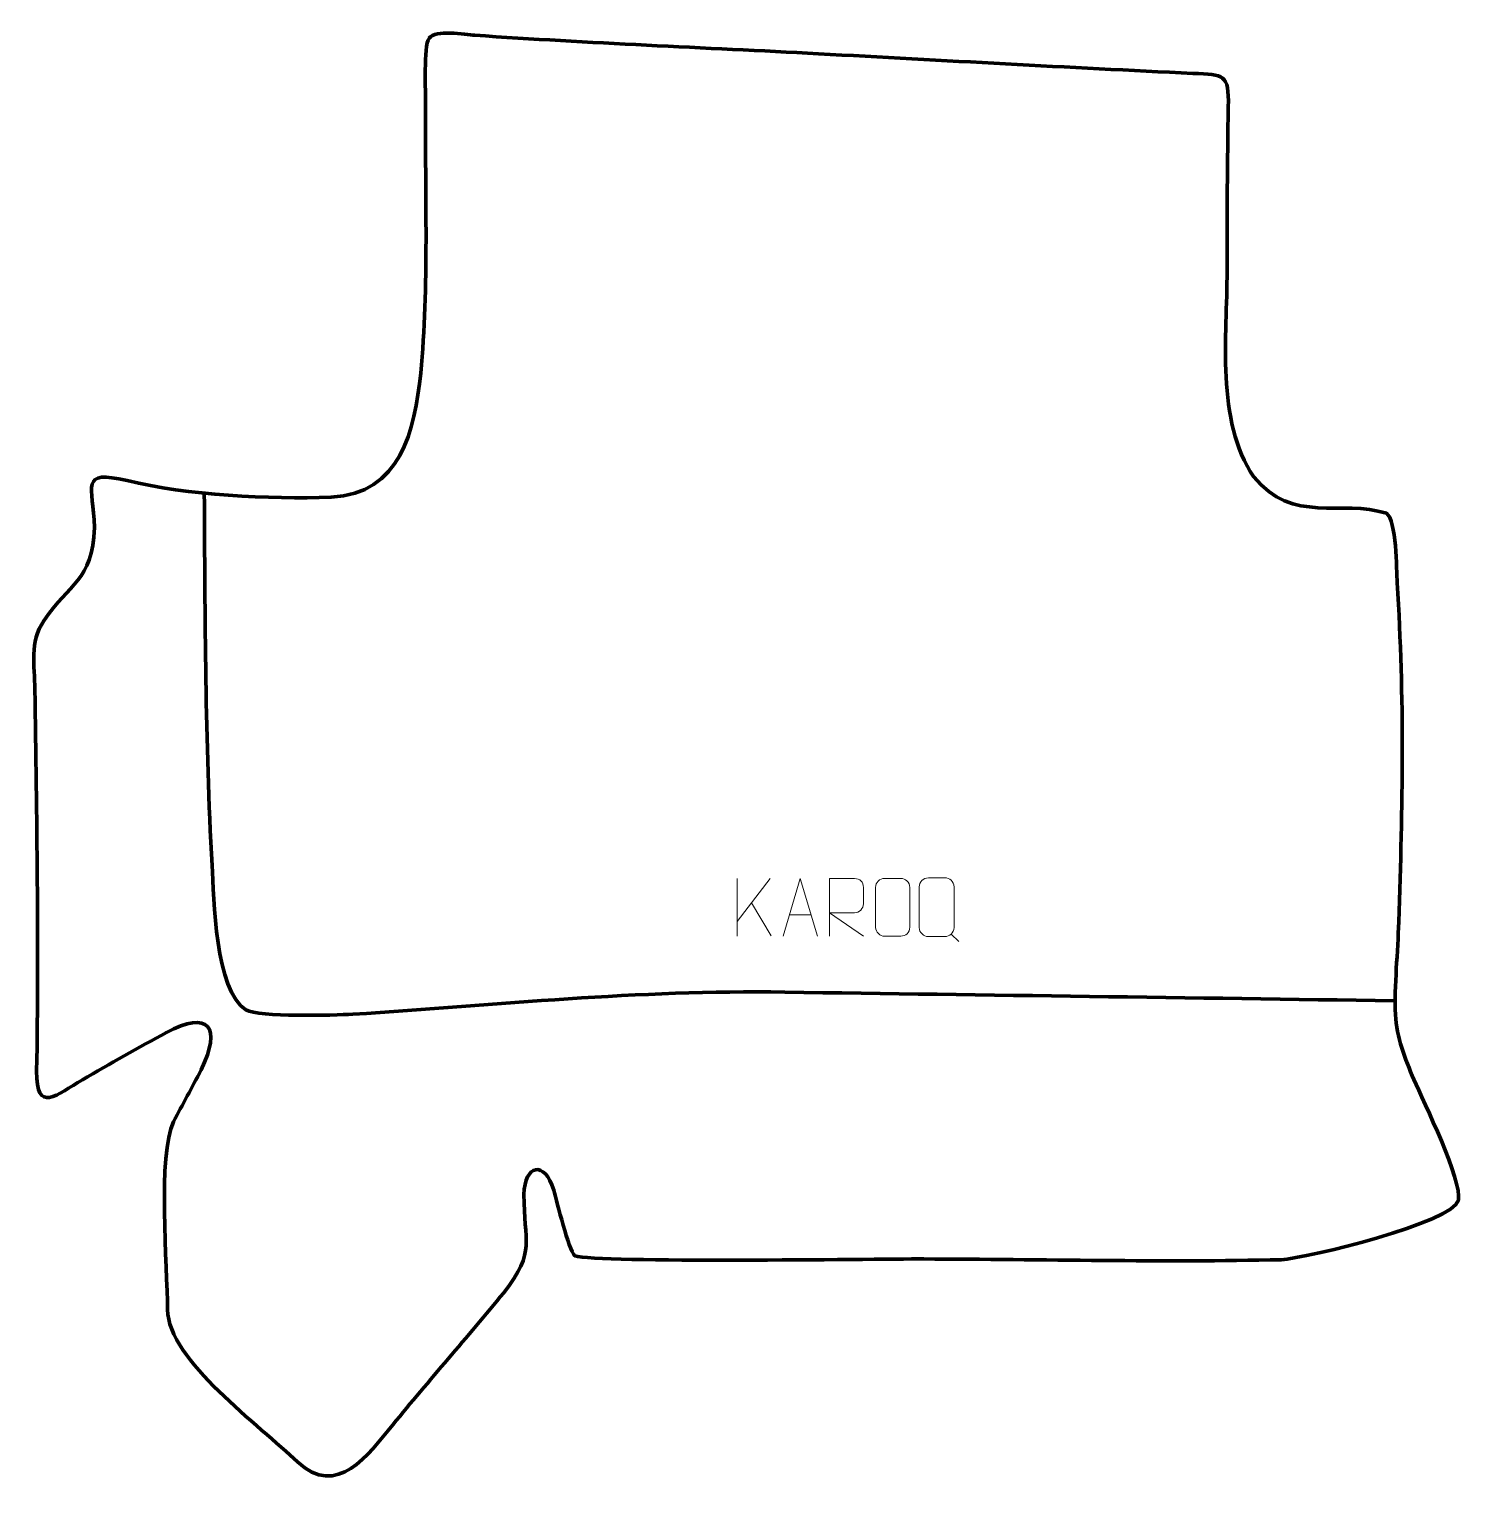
# Model space of a CAD drawing. Header units: millimetres. Extents: x -497 to 123, y 107 to 743.
import ezdxf

# ---------------------------------------------------------------- set-up
doc = ezdxf.new("R2010")
doc.units = ezdxf.units.MM
doc.header["$MEASUREMENT"] = 0
doc.layers.add('layer 2', color=7, linetype='Continuous')
doc.layers.add('layer 3', color=7, linetype='Continuous')

msp = doc.modelspace()

# ---------------------------------------------------------------- linework, layer by layer
at = {"layer": 'layer 2', "color": 142, "lineweight": 158}
msp.add_open_spline([(93.8341, 322.8499), (5.9175, 324.0943), (-81.9992, 325.3394), (-169.9158, 326.584), (-169.9158, 326.584), (-234.1258, 327.5963), (-293.3618, 321.0295), (-356.9102, 317.0148), (-356.9102, 317.0148), (-364.988, 316.6395), (-397.6716, 315.5748), (-403.1382, 318.9174), (-403.1382, 318.9174), (-416.4691, 327.0686), (-417.0437, 367.4569), (-417.8101, 381.3401), (-417.8101, 381.3401), (-420.7913, 435.3311), (-420.7929, 488.4376), (-421.1616, 542.4819)], degree=3, knots=[0, 0, 0, 0, 0.16666667, 0.16666667, 0.16666667, 0.16666667, 0.33333333, 0.33333333, 0.33333333, 0.33333333, 0.5, 0.5, 0.5, 0.5, 0.66666667, 0.66666667, 0.66666667, 0.66666667, 1, 1, 1, 1], dxfattribs=at)
at = {"layer": 'layer 3', "color": 242, "lineweight": 158}
msp.add_open_spline([(-155.417, 732.662), (-204.8074, 735.3146), (-254.756, 737.2807), (-304.0398, 740.6768), (-304.0398, 740.6768), (-308.3588, 740.9744), (-321.2692, 743.2128), (-323.8896, 739.3793), (-323.8896, 739.3793), (-326.355, 735.7726), (-325.3168, 716.2208), (-325.3817, 710.2374), (-325.3817, 710.2374), (-325.7035, 672.7865), (-323.8978, 631.4645), (-327.5143, 594.4996), (-327.5143, 594.4996), (-330.149, 569.545), (-336.11, 542.2229), (-366.3114, 540.7733), (-366.3114, 540.7733), (-393.0221, 539.8694), (-428.676, 541.4615), (-454.5083, 547.9812), (-454.5083, 547.9812), (-475.6144, 552.7247), (-469.0988, 545.9074), (-468.7107, 527.6336), (-468.7107, 527.6336), (-469.5271, 504.0175), (-479.6815, 503.8094), (-490.6029, 487.2953), (-490.6029, 487.2953), (-496.8587, 477.8359), (-494.6093, 468.1459), (-494.4628, 457.4917), (-494.4628, 457.4917), (-493.7117, 402.8871), (-492.6833, 346.9773), (-493.7125, 292.4377), (-493.7125, 292.4377), (-494.0703, 273.4737), (-484.9633, 282.2182), (-473.8983, 288.6797), (-473.8983, 288.6797), (-462.1811, 295.4764), (-449.4611, 302.6648), (-437.5502, 309.089), (-437.5502, 309.089), (-419.365, 318.8972), (-413.3969, 311.4977), (-422.5642, 292.964), (-422.5642, 292.964), (-426.3744, 285.3072), (-430.718, 277.9216), (-434.4445, 270.4457), (-434.4445, 270.4457), (-441.4332, 256.4251), (-437.1734, 207.5339), (-437.0503, 189.1903), (-437.0503, 189.1903), (-436.9033, 167.3054), (-396.822, 138.8928), (-380.8771, 123.2709), (-380.8771, 123.2709), (-363.633, 107.4021), (-350.2255, 126.2297), (-339.5608, 139.3493), (-339.5608, 139.3493), (-323.8433, 158.6511), (-307.2891, 177.2976), (-291.5889, 196.4977), (-291.5889, 196.4977), (-277.1594, 215.1044), (-283.0084, 217.9199), (-282.8174, 239.0489), (-282.8174, 239.0489), (-282.5431, 252.0476), (-273.8326, 253.9434), (-269.9403, 240.8682), (-269.9403, 240.8682), (-268.3236, 235.4372), (-263.6734, 215.3763), (-260.7711, 212.437), (-260.7711, 212.437), (-250.6753, 209.2903), (-132.5089, 211.1572), (-109.7485, 211.109), (-109.7485, 211.109), (-58.4362, 210.9889), (-6.3567, 209.5752), (44.8575, 210.8055), (44.8575, 210.8055), (56.0512, 211.393), (119.4375, 226.9352), (121.5622, 236.5224), (121.5622, 236.5224), (123.4056, 244.8407), (106.4977, 279.2058), (102.3113, 288.7257), (102.3113, 288.7257), (98.5517, 297.6006), (94.8465, 307.0926), (94.2916, 316.8045), (94.2916, 316.8045), (93.854, 329.161), (95.3626, 344.2094), (95.7832, 356.9912), (95.7832, 356.9912), (97.4677, 406.8504), (98.3374, 453.8054), (95.0602, 503.7089), (95.0602, 503.7089), (94.7685, 509.3096), (94.8793, 530.9578), (90.4213, 533.8025), (90.4213, 533.8025), (71.0003, 540.1007), (49.8781, 528.6804), (32.976, 549.6559), (32.976, 549.6559), (16.5452, 573.707), (21.4952, 610.6884), (21.483, 638.7926), (21.483, 638.7926), (21.4727, 662.5296), (21.5781, 685.9985), (22.0068, 709.7372), (22.0068, 709.7372), (22.2669, 724.139), (20.2133, 723.5681), (6.6882, 724.1819), (6.6882, 724.1819), (-47.3572, 726.7392), (-101.3885, 729.7556), (-155.417, 732.662)], degree=3, knots=[0, 0, 0, 0, 0.02857143, 0.02857143, 0.02857143, 0.02857143, 0.05714286, 0.05714286, 0.05714286, 0.05714286, 0.08571429, 0.08571429, 0.08571429, 0.08571429, 0.11428571, 0.11428571, 0.11428571, 0.11428571, 0.14285714, 0.14285714, 0.14285714, 0.14285714, 0.17142857, 0.17142857, 0.17142857, 0.17142857, 0.2, 0.2, 0.2, 0.2, 0.22857143, 0.22857143, 0.22857143, 0.22857143, 0.25714286, 0.25714286, 0.25714286, 0.25714286, 0.28571429, 0.28571429, 0.28571429, 0.28571429, 0.31428571, 0.31428571, 0.31428571, 0.31428571, 0.34285714, 0.34285714, 0.34285714, 0.34285714, 0.37142857, 0.37142857, 0.37142857, 0.37142857, 0.4, 0.4, 0.4, 0.4, 0.42857143, 0.42857143, 0.42857143, 0.42857143, 0.45714286, 0.45714286, 0.45714286, 0.45714286, 0.48571429, 0.48571429, 0.48571429, 0.48571429, 0.51428571, 0.51428571, 0.51428571, 0.51428571, 0.54285714, 0.54285714, 0.54285714, 0.54285714, 0.57142857, 0.57142857, 0.57142857, 0.57142857, 0.6, 0.6, 0.6, 0.6, 0.62857143, 0.62857143, 0.62857143, 0.62857143, 0.65714286, 0.65714286, 0.65714286, 0.65714286, 0.68571429, 0.68571429, 0.68571429, 0.68571429, 0.71428571, 0.71428571, 0.71428571, 0.71428571, 0.74285714, 0.74285714, 0.74285714, 0.74285714, 0.77142857, 0.77142857, 0.77142857, 0.77142857, 0.8, 0.8, 0.8, 0.8, 0.82857143, 0.82857143, 0.82857143, 0.82857143, 0.85714286, 0.85714286, 0.85714286, 0.85714286, 0.88571429, 0.88571429, 0.88571429, 0.88571429, 0.91428571, 0.91428571, 0.91428571, 0.91428571, 0.94285714, 0.94285714, 0.94285714, 0.94285714, 1, 1, 1, 1], dxfattribs=at)
at = {"layer": 'layer 3', "color": 250, "lineweight": 9}
for points in [[(-190.577, 375.7636), (-190.577, 375.7636), (-190.577, 350.81), (-190.577, 350.81)], [(-176.2008, 375.7636), (-176.2008, 375.7636), (-190.577, 357.1239), (-190.577, 357.1239)], [(-175.8755, 350.9058), (-175.8755, 350.9058), (-184.346, 365.2194), (-184.346, 365.2194)], [(-167.9741, 360.0595), (-167.9741, 360.0595), (-158.4784, 360.0595), (-158.4784, 360.0595)], [(-97.8792, 351.7392), (-97.8792, 351.7392), (-94.669, 348.5323), (-94.669, 348.5323)]]:
    msp.add_open_spline(points, degree=3, dxfattribs=at)
for points, knots in [([(-170.6967, 350.8101), (-170.6967, 350.8101), (-163.3257, 375.7636), (-163.3257, 375.7636), (-163.3257, 375.7636), (-163.3257, 375.7636), (-155.7558, 350.8101), (-155.7558, 350.8101)], [0, 0, 0, 0, 0.33333333, 0.33333333, 0.33333333, 0.33333333, 1, 1, 1, 1]), ([(-150.5582, 350.8101), (-150.5582, 350.8101), (-150.5582, 375.7636), (-150.5582, 375.7636), (-150.5582, 375.7636), (-146.9634, 375.7636), (-143.3679, 375.7636), (-139.7727, 375.7636), (-139.7727, 375.7636), (-137.4474, 375.7259), (-135.8901, 374.2359), (-135.8942, 371.8695), (-135.8942, 371.8695), (-135.8946, 369.834), (-135.8946, 366.7746), (-135.8942, 364.7386), (-135.8942, 364.7386), (-135.9007, 362.8631), (-137.713, 360.9213), (-139.7225, 360.9022), (-139.7225, 360.9022), (-139.7225, 360.9022), (-150.5582, 360.9022), (-150.5582, 360.9022), (-150.5582, 360.9022), (-150.5582, 360.9022), (-135.9035, 350.8101), (-135.9035, 350.8101)], [0, 0, 0, 0, 0.125, 0.125, 0.125, 0.125, 0.25, 0.25, 0.25, 0.25, 0.375, 0.375, 0.375, 0.375, 0.5, 0.5, 0.5, 0.5, 0.625, 0.625, 0.625, 0.625, 0.75, 0.75, 0.75, 0.75, 1, 1, 1, 1]), ([(-126.7457, 375.7633), (-124.42, 375.7633), (-122.0939, 375.7633), (-119.7678, 375.7633), (-119.7678, 375.7633), (-117.8212, 375.7989), (-115.8298, 374.3073), (-115.8031, 371.8697), (-115.8031, 371.8697), (-115.8035, 366.1228), (-115.8035, 360.3755), (-115.8031, 354.6278), (-115.8031, 354.6278), (-115.9429, 352.3044), (-117.6201, 350.8248), (-119.7678, 350.814), (-119.7678, 350.814), (-122.0997, 350.8144), (-124.4316, 350.8144), (-126.7631, 350.814), (-126.7631, 350.814), (-128.6881, 350.7086), (-130.6602, 352.5931), (-130.649, 354.6104), (-130.649, 354.6104), (-130.6487, 360.3805), (-130.6487, 366.1502), (-130.649, 371.9195), (-130.649, 371.9195), (-130.6448, 374.0576), (-128.8981, 375.7768), (-126.7457, 375.7633)], [0, 0, 0, 0, 0.11111111, 0.11111111, 0.11111111, 0.11111111, 0.22222222, 0.22222222, 0.22222222, 0.22222222, 0.33333333, 0.33333333, 0.33333333, 0.33333333, 0.44444444, 0.44444444, 0.44444444, 0.44444444, 0.55555556, 0.55555556, 0.55555556, 0.55555556, 0.66666667, 0.66666667, 0.66666667, 0.66666667, 0.77777778, 0.77777778, 0.77777778, 0.77777778, 1, 1, 1, 1]), ([(-107.8093, 376.0406), (-105.4415, 376.0406), (-103.0735, 376.0406), (-100.7055, 376.0406), (-100.7055, 376.0406), (-98.7237, 376.0768), (-96.6964, 374.5583), (-96.6693, 372.0767), (-96.6693, 372.0767), (-96.6696, 366.2261), (-96.6696, 360.3752), (-96.6693, 354.5238), (-96.6693, 354.5238), (-96.8115, 352.1585), (-98.519, 350.6522), (-100.7055, 350.6412), (-100.7055, 350.6412), (-103.0795, 350.6417), (-105.4533, 350.6417), (-107.8268, 350.6412), (-107.8268, 350.6412), (-109.7867, 350.534), (-111.7945, 352.4525), (-111.783, 354.5062), (-111.783, 354.5062), (-111.7827, 360.3802), (-111.7827, 366.254), (-111.783, 372.1274), (-111.783, 372.1274), (-111.7787, 374.304), (-110.0005, 376.0543), (-107.8093, 376.0406)], [0, 0, 0, 0, 0.11111111, 0.11111111, 0.11111111, 0.11111111, 0.22222222, 0.22222222, 0.22222222, 0.22222222, 0.33333333, 0.33333333, 0.33333333, 0.33333333, 0.44444444, 0.44444444, 0.44444444, 0.44444444, 0.55555556, 0.55555556, 0.55555556, 0.55555556, 0.66666667, 0.66666667, 0.66666667, 0.66666667, 0.77777778, 0.77777778, 0.77777778, 0.77777778, 1, 1, 1, 1])]:
    msp.add_open_spline(points, degree=3, knots=knots, dxfattribs=at)

doc.saveas('drawing.dxf')
